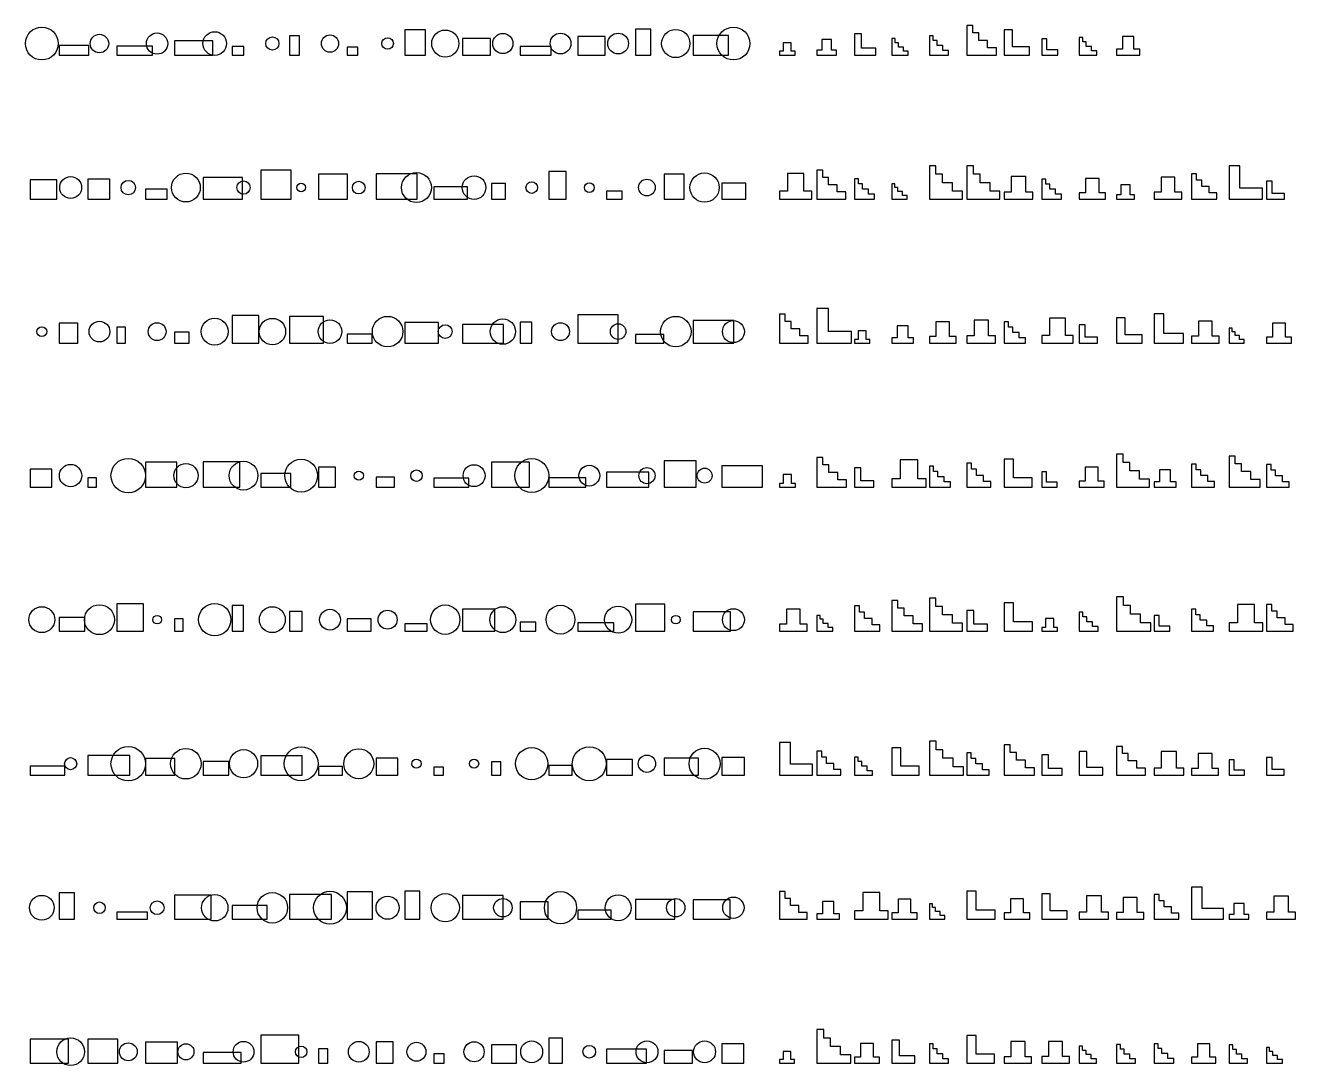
# Model space of a CAD drawing. Header units: metres. Extents: x -17 to 8939, y -8 to 4057.
# Drawn here: x -17 to 4391, y -8 to 3603 of the extents above; entities that cross this region are included whole.
import ezdxf

# ---------------------------------------------------------------- set-up
doc = ezdxf.new("R2010")
doc.units = ezdxf.units.M

msp = doc.modelspace()

# ---------------------------------------------------------------- linework, layer by layer
for points in [[(1300, 3500), (1372, 3500), (1372, 3588), (1300, 3588), (1300, 3500)], [(2100, 3500), (2153, 3500), (2153, 3590), (2100, 3590), (2100, 3500)], [(2860, 3500), (2934, 3500), (2934, 3524), (2884, 3524), (2884, 3574), (2860, 3574), (2860, 3500)], [(3250, 3500), (3353, 3500), (3353, 3525), (3322.1, 3525), (3322.1, 3551), (3291.2, 3551), (3291.2, 3577.2), (3270.6, 3577.2), (3270.6, 3603), (3250, 3603), (3250, 3500)], [(3380, 3500), (3468, 3500), (3468, 3529), (3409, 3529), (3409, 3588), (3380, 3588), (3380, 3500)], [(100, 3500), (203, 3500), (203, 3533), (100, 3533), (100, 3500)], [(300, 3500), (424, 3500), (424, 3531), (300, 3531), (300, 3500)], [(500, 3500), (634, 3500), (634, 3549), (500, 3549), (500, 3500)], [(700, 3500), (741, 3500), (741, 3530), (700, 3530), (700, 3500)], [(900, 3500), (934, 3500), (934, 3567), (900, 3567), (900, 3500)], [(1100, 3500), (1137, 3500), (1137, 3527), (1100, 3527), (1100, 3500)], [(1500, 3500), (1597, 3500), (1597, 3557), (1500, 3557), (1500, 3500)], [(1700, 3500), (1807, 3500), (1807, 3530), (1700, 3530), (1700, 3500)], [(1900, 3500), (1995, 3500), (1995, 3565), (1900, 3565), (1900, 3500)], [(2300, 3500), (2423, 3500), (2423, 3568), (2300, 3568), (2300, 3500)], [(2600, 3500), (2654, 3500), (2654, 3513), (2641, 3513), (2641, 3543), (2613, 3543), (2613, 3513), (2600, 3513), (2600, 3500)], [(2730, 3500), (2798, 3500), (2798, 3517), (2781, 3517), (2781, 3554), (2747, 3554), (2747, 3517), (2730, 3517), (2730, 3500)], [(2990, 3500), (3047, 3500), (3047, 3514), (3029.9, 3514), (3029.9, 3528), (3012.8, 3528), (3012.8, 3542.8), (3001.4, 3542.8), (3001.4, 3557), (2990, 3557), (2990, 3500)], [(3120, 3500), (3187, 3500), (3187, 3516), (3166.9, 3516), (3166.9, 3533), (3146.8, 3533), (3146.8, 3550.2), (3133.4, 3550.2), (3133.4, 3567), (3120, 3567), (3120, 3500)], [(3510, 3500), (3566, 3500), (3566, 3518), (3528, 3518), (3528, 3556), (3510, 3556), (3510, 3500)], [(3640, 3500), (3701, 3500), (3701, 3515), (3682.7, 3515), (3682.7, 3530), (3664.4, 3530), (3664.4, 3545.8), (3652.2, 3545.8), (3652.2, 3561), (3640, 3561), (3640, 3500)], [(3770, 3500), (3850, 3500), (3850, 3520), (3830, 3520), (3830, 3564), (3790, 3564), (3790, 3520), (3770, 3520), (3770, 3500)], [(800, 3000), (905, 3000), (905, 3100), (800, 3100), (800, 3000)], [(1000, 3000), (1101, 3000), (1101, 3086), (1000, 3086), (1000, 3000)], [(1200, 3000), (1342, 3000), (1342, 3088), (1200, 3088), (1200, 3000)], [(1800, 3000), (1860, 3000), (1860, 3096), (1800, 3096), (1800, 3000)], [(2200, 3000), (2269, 3000), (2269, 3087), (2200, 3087), (2200, 3000)], [(2600, 3000), (2712, 3000), (2712, 3028), (2684, 3028), (2684, 3089), (2628, 3089), (2628, 3028), (2600, 3028), (2600, 3000)], [(2730, 3000), (2830, 3000), (2830, 3025), (2800, 3025), (2800, 3050), (2770, 3050), (2770, 3075), (2750, 3075), (2750, 3100), (2730, 3100), (2730, 3000)], [(3120, 3000), (3235, 3000), (3235, 3028), (3200.5, 3028), (3200.5, 3057), (3166, 3057), (3166, 3086.2), (3143, 3086.2), (3143, 3115), (3120, 3115), (3120, 3000)], [(3250, 3000), (3365, 3000), (3365, 3028), (3330.5, 3028), (3330.5, 3057), (3296, 3057), (3296, 3086.2), (3273, 3086.2), (3273, 3115), (3250, 3115), (3250, 3000)], [(4030, 3000), (4118, 3000), (4118, 3022), (4091.6, 3022), (4091.6, 3044), (4065.2, 3044), (4065.2, 3066), (4047.6, 3066), (4047.6, 3088), (4030, 3088), (4030, 3000)], [(4160, 3000), (4276, 3000), (4276, 3038), (4198, 3038), (4198, 3116), (4160, 3116), (4160, 3000)], [(0, 3000), (92, 3000), (92, 3067), (0, 3067), (0, 3000)], [(200, 3000), (276, 3000), (276, 3069), (200, 3069), (200, 3000)], [(600, 3000), (736, 3000), (736, 3075), (600, 3075), (600, 3000)], [(1400, 3000), (1517, 3000), (1517, 3043), (1400, 3043), (1400, 3000)], [(1600, 3000), (1649, 3000), (1649, 3054), (1600, 3054), (1600, 3000)], [(2400, 3000), (2483, 3000), (2483, 3055), (2400, 3055), (2400, 3000)], [(2860, 3000), (2930, 3000), (2930, 3017), (2909, 3017), (2909, 3035), (2888, 3035), (2888, 3052.5), (2874, 3052.5), (2874, 3070), (2860, 3070), (2860, 3000)], [(2990, 3000), (3043, 3000), (3043, 3013), (3027.1, 3013), (3027.1, 3026), (3011.2, 3026), (3011.2, 3039.8), (3000.6, 3039.8), (3000.6, 3053), (2990, 3053), (2990, 3000)], [(3380, 3000), (3479, 3000), (3479, 3024), (3455, 3024), (3455, 3079), (3404, 3079), (3404, 3024), (3380, 3024), (3380, 3000)], [(3510, 3000), (3579, 3000), (3579, 3017), (3558.3, 3017), (3558.3, 3034), (3537.6, 3034), (3537.6, 3051.8), (3523.8, 3051.8), (3523.8, 3069), (3510, 3069), (3510, 3000)], [(3640, 3000), (3731, 3000), (3731, 3022), (3709, 3022), (3709, 3072), (3662, 3072), (3662, 3022), (3640, 3022), (3640, 3000)], [(3770, 3000), (3832, 3000), (3832, 3015), (3817, 3015), (3817, 3049), (3785, 3049), (3785, 3015), (3770, 3015), (3770, 3000)], [(3900, 3000), (3996, 3000), (3996, 3024), (3972, 3024), (3972, 3076), (3924, 3076), (3924, 3024), (3900, 3024), (3900, 3000)], [(4290, 3000), (4352, 3000), (4352, 3020), (4310, 3020), (4310, 3062), (4290, 3062), (4290, 3000)], [(400, 3000), (475, 3000), (475, 3034), (400, 3034), (400, 3000)], [(2000, 3000), (2054, 3000), (2054, 3027), (2000, 3027), (2000, 3000)], [(2730, 2500), (2850, 2500), (2850, 2540), (2770, 2540), (2770, 2620), (2730, 2620), (2730, 2500)], [(3900, 2500), (4002, 2500), (4002, 2534), (3934, 2534), (3934, 2602), (3900, 2602), (3900, 2500)], [(100, 2500), (165, 2500), (165, 2569), (100, 2569), (100, 2500)], [(700, 2500), (793, 2500), (793, 2596), (700, 2596), (700, 2500)], [(900, 2500), (1017, 2500), (1017, 2592), (900, 2592), (900, 2500)], [(1300, 2500), (1417, 2500), (1417, 2572), (1300, 2572), (1300, 2500)], [(1500, 2500), (1642, 2500), (1642, 2565), (1500, 2565), (1500, 2500)], [(1700, 2500), (1741, 2500), (1741, 2573), (1700, 2573), (1700, 2500)], [(1900, 2500), (2040, 2500), (2040, 2598), (1900, 2598), (1900, 2500)], [(2300, 2500), (2442, 2500), (2442, 2578), (2300, 2578), (2300, 2500)], [(2600, 2500), (2700, 2500), (2700, 2525), (2670, 2525), (2670, 2550), (2640, 2550), (2640, 2575), (2620, 2575), (2620, 2600), (2600, 2600), (2600, 2500)], [(2990, 2500), (3065, 2500), (3065, 2518), (3047, 2518), (3047, 2560), (3008, 2560), (3008, 2518), (2990, 2518), (2990, 2500)], [(3120, 2500), (3213, 2500), (3213, 2523), (3190, 2523), (3190, 2574), (3143, 2574), (3143, 2523), (3120, 2523), (3120, 2500)], [(3250, 2500), (3350, 2500), (3350, 2525), (3325, 2525), (3325, 2580), (3275, 2580), (3275, 2525), (3250, 2525), (3250, 2500)], [(3380, 2500), (3454, 2500), (3454, 2518), (3431.8, 2518), (3431.8, 2537), (3409.6, 2537), (3409.6, 2555.5), (3394.8, 2555.5), (3394.8, 2574), (3380, 2574), (3380, 2500)], [(3510, 2500), (3619, 2500), (3619, 2527), (3592, 2527), (3592, 2587), (3537, 2587), (3537, 2527), (3510, 2527), (3510, 2500)], [(3640, 2500), (3704, 2500), (3704, 2521), (3661, 2521), (3661, 2564), (3640, 2564), (3640, 2500)], [(3770, 2500), (3858, 2500), (3858, 2529), (3799, 2529), (3799, 2588), (3770, 2588), (3770, 2500)], [(4030, 2500), (4126, 2500), (4126, 2524), (4102, 2524), (4102, 2576), (4054, 2576), (4054, 2524), (4030, 2524), (4030, 2500)], [(4290, 2500), (4377, 2500), (4377, 2521), (4356, 2521), (4356, 2569), (4311, 2569), (4311, 2521), (4290, 2521), (4290, 2500)], [(300, 2500), (330, 2500), (330, 2556), (300, 2556), (300, 2500)], [(500, 2500), (551, 2500), (551, 2538), (500, 2538), (500, 2500)], [(1100, 2500), (1186, 2500), (1186, 2531), (1100, 2531), (1100, 2500)], [(2100, 2500), (2198, 2500), (2198, 2530), (2100, 2530), (2100, 2500)], [(2860, 2500), (2914, 2500), (2914, 2513), (2901, 2513), (2901, 2543), (2873, 2543), (2873, 2513), (2860, 2513), (2860, 2500)], [(4160, 2500), (4212, 2500), (4212, 2513), (4196.4, 2513), (4196.4, 2526), (4180.8, 2526), (4180.8, 2539), (4170.4, 2539), (4170.4, 2552), (4160, 2552), (4160, 2500)], [(400, 2000), (509, 2000), (509, 2087), (400, 2087), (400, 2000)], [(600, 2000), (727, 2000), (727, 2088), (600, 2088), (600, 2000)], [(1600, 2000), (1732, 2000), (1732, 2087), (1600, 2087), (1600, 2000)], [(2200, 2000), (2311, 2000), (2311, 2091), (2200, 2091), (2200, 2000)], [(2400, 2000), (2541, 2000), (2541, 2074), (2400, 2074), (2400, 2000)], [(2730, 2000), (2833, 2000), (2833, 2025), (2802.1, 2025), (2802.1, 2051), (2771.2, 2051), (2771.2, 2077.2), (2750.6, 2077.2), (2750.6, 2103), (2730, 2103), (2730, 2000)], [(2990, 2000), (3109, 2000), (3109, 2029), (3080, 2029), (3080, 2095), (3019, 2095), (3019, 2029), (2990, 2029), (2990, 2000)], [(3120, 2000), (3193, 2000), (3193, 2018), (3171.1, 2018), (3171.1, 2036), (3149.2, 2036), (3149.2, 2054.8), (3134.6, 2054.8), (3134.6, 2073), (3120, 2073), (3120, 2000)], [(3250, 2000), (3333, 2000), (3333, 2020), (3308.1, 2020), (3308.1, 2041), (3283.2, 2041), (3283.2, 2062.2), (3266.6, 2062.2), (3266.6, 2083), (3250, 2083), (3250, 2000)], [(3380, 2000), (3477, 2000), (3477, 2032), (3412, 2032), (3412, 2097), (3380, 2097), (3380, 2000)], [(3770, 2000), (3884, 2000), (3884, 2028), (3849.8, 2028), (3849.8, 2057), (3815.6, 2057), (3815.6, 2085.5), (3792.8, 2085.5), (3792.8, 2114), (3770, 2114), (3770, 2000)], [(4030, 2000), (4110, 2000), (4110, 2020), (4086, 2020), (4086, 2040), (4062, 2040), (4062, 2060), (4046, 2060), (4046, 2080), (4030, 2080), (4030, 2000)], [(4160, 2000), (4268, 2000), (4268, 2027), (4235.6, 2027), (4235.6, 2054), (4203.2, 2054), (4203.2, 2081), (4181.6, 2081), (4181.6, 2108), (4160, 2108), (4160, 2000)], [(4290, 2000), (4369, 2000), (4369, 2019), (4345.3, 2019), (4345.3, 2039), (4321.6, 2039), (4321.6, 2059.2), (4305.8, 2059.2), (4305.8, 2079), (4290, 2079), (4290, 2000)], [(0, 2000), (75, 2000), (75, 2062), (0, 2062), (0, 2000)], [(200, 2000), (230, 2000), (230, 2032), (200, 2032), (200, 2000)], [(800, 2000), (904, 2000), (904, 2048), (800, 2048), (800, 2000)], [(1000, 2000), (1059, 2000), (1059, 2069), (1000, 2069), (1000, 2000)], [(1200, 2000), (1264, 2000), (1264, 2035), (1200, 2035), (1200, 2000)], [(1400, 2000), (1522, 2000), (1522, 2031), (1400, 2031), (1400, 2000)], [(1800, 2000), (1928, 2000), (1928, 2032), (1800, 2032), (1800, 2000)], [(2000, 2000), (2147, 2000), (2147, 2052), (2000, 2052), (2000, 2000)], [(2600, 2000), (2655, 2000), (2655, 2013), (2642, 2013), (2642, 2044), (2613, 2044), (2613, 2013), (2600, 2013), (2600, 2000)], [(2860, 2000), (2927, 2000), (2927, 2022), (2882, 2022), (2882, 2067), (2860, 2067), (2860, 2000)], [(3510, 2000), (3563, 2000), (3563, 2017), (3527, 2017), (3527, 2053), (3510, 2053), (3510, 2000)], [(3640, 2000), (3727, 2000), (3727, 2021), (3706, 2021), (3706, 2069), (3661, 2069), (3661, 2021), (3640, 2021), (3640, 2000)], [(3900, 2000), (3976, 2000), (3976, 2019), (3957, 2019), (3957, 2060), (3919, 2060), (3919, 2019), (3900, 2019), (3900, 2000)], [(300, 1500), (393, 1500), (393, 1595), (300, 1595), (300, 1500)], [(700, 1500), (740, 1500), (740, 1589), (700, 1589), (700, 1500)], [(2100, 1500), (2202, 1500), (2202, 1594), (2100, 1594), (2100, 1500)], [(2860, 1500), (2948, 1500), (2948, 1522), (2921.6, 1522), (2921.6, 1544), (2895.2, 1544), (2895.2, 1566), (2877.6, 1566), (2877.6, 1588), (2860, 1588), (2860, 1500)], [(2990, 1500), (3096, 1500), (3096, 1526), (3064.2, 1526), (3064.2, 1553), (3032.4, 1553), (3032.4, 1579.5), (3011.2, 1579.5), (3011.2, 1606), (2990, 1606), (2990, 1500)], [(3120, 1500), (3235, 1500), (3235, 1528), (3200.5, 1528), (3200.5, 1557), (3166, 1557), (3166, 1586.2), (3143, 1586.2), (3143, 1615), (3120, 1615), (3120, 1500)], [(3380, 1500), (3478, 1500), (3478, 1532), (3412, 1532), (3412, 1598), (3380, 1598), (3380, 1500)], [(3770, 1500), (3889, 1500), (3889, 1529), (3853.3, 1529), (3853.3, 1559), (3817.6, 1559), (3817.6, 1589.2), (3793.8, 1589.2), (3793.8, 1619), (3770, 1619), (3770, 1500)], [(4160, 1500), (4277, 1500), (4277, 1529), (4248, 1529), (4248, 1593), (4189, 1593), (4189, 1529), (4160, 1529), (4160, 1500)], [(4290, 1500), (4383, 1500), (4383, 1523), (4355.1, 1523), (4355.1, 1546), (4327.2, 1546), (4327.2, 1569.8), (4308.6, 1569.8), (4308.6, 1593), (4290, 1593), (4290, 1500)], [(100, 1500), (189, 1500), (189, 1547), (100, 1547), (100, 1500)], [(500, 1500), (530, 1500), (530, 1543), (500, 1543), (500, 1500)], [(900, 1500), (944, 1500), (944, 1568), (900, 1568), (900, 1500)], [(1100, 1500), (1183, 1500), (1183, 1543), (1100, 1543), (1100, 1500)], [(1500, 1500), (1612, 1500), (1612, 1576), (1500, 1576), (1500, 1500)], [(2300, 1500), (2430, 1500), (2430, 1567), (2300, 1567), (2300, 1500)], [(2600, 1500), (2696, 1500), (2696, 1524), (2672, 1524), (2672, 1576), (2624, 1576), (2624, 1524), (2600, 1524), (2600, 1500)], [(2730, 1500), (2785, 1500), (2785, 1513), (2768.5, 1513), (2768.5, 1527), (2752, 1527), (2752, 1541.2), (2741, 1541.2), (2741, 1555), (2730, 1555), (2730, 1500)], [(3250, 1500), (3322, 1500), (3322, 1524), (3274, 1524), (3274, 1572), (3250, 1572), (3250, 1500)], [(3510, 1500), (3565, 1500), (3565, 1513), (3552, 1513), (3552, 1544), (3523, 1544), (3523, 1513), (3510, 1513), (3510, 1500)], [(3640, 1500), (3706, 1500), (3706, 1516), (3686.2, 1516), (3686.2, 1533), (3666.4, 1533), (3666.4, 1549.5), (3653.2, 1549.5), (3653.2, 1566), (3640, 1566), (3640, 1500)], [(3900, 1500), (3954, 1500), (3954, 1518), (3918, 1518), (3918, 1554), (3900, 1554), (3900, 1500)], [(4030, 1500), (4106, 1500), (4106, 1519), (4083.2, 1519), (4083.2, 1538), (4060.4, 1538), (4060.4, 1557), (4045.2, 1557), (4045.2, 1576), (4030, 1576), (4030, 1500)], [(1300, 1500), (1377, 1500), (1377, 1526), (1300, 1526), (1300, 1500)], [(1700, 1500), (1754, 1500), (1754, 1531), (1700, 1531), (1700, 1500)], [(1900, 1500), (2025, 1500), (2025, 1529), (1900, 1529), (1900, 1500)], [(2600, 1000), (2714, 1000), (2714, 1038), (2638, 1038), (2638, 1114), (2600, 1114), (2600, 1000)], [(3120, 1000), (3238, 1000), (3238, 1029), (3202.6, 1029), (3202.6, 1059), (3167.2, 1059), (3167.2, 1088.5), (3143.6, 1088.5), (3143.6, 1118), (3120, 1118), (3120, 1000)], [(3380, 1000), (3485, 1000), (3485, 1026), (3453.5, 1026), (3453.5, 1052), (3422, 1052), (3422, 1078.8), (3401, 1078.8), (3401, 1105), (3380, 1105), (3380, 1000)], [(200, 1000), (345, 1000), (345, 1069), (200, 1069), (200, 1000)], [(400, 1000), (501, 1000), (501, 1058), (400, 1058), (400, 1000)], [(800, 1000), (943, 1000), (943, 1067), (800, 1067), (800, 1000)], [(1200, 1000), (1276, 1000), (1276, 1059), (1200, 1059), (1200, 1000)], [(2200, 1000), (2319, 1000), (2319, 1059), (2200, 1059), (2200, 1000)], [(2400, 1000), (2479, 1000), (2479, 1061), (2400, 1061), (2400, 1000)], [(2730, 1000), (2813, 1000), (2813, 1020), (2788.1, 1020), (2788.1, 1041), (2763.2, 1041), (2763.2, 1062.2), (2746.6, 1062.2), (2746.6, 1083), (2730, 1083), (2730, 1000)], [(2860, 1000), (2923, 1000), (2923, 1015), (2904.1, 1015), (2904.1, 1031), (2885.2, 1031), (2885.2, 1047.2), (2872.6, 1047.2), (2872.6, 1063), (2860, 1063), (2860, 1000)], [(2990, 1000), (3085, 1000), (3085, 1031), (3021, 1031), (3021, 1095), (2990, 1095), (2990, 1000)], [(3250, 1000), (3328, 1000), (3328, 1019), (3304.6, 1019), (3304.6, 1039), (3281.2, 1039), (3281.2, 1058.5), (3265.6, 1058.5), (3265.6, 1078), (3250, 1078), (3250, 1000)], [(3510, 1000), (3581, 1000), (3581, 1023), (3533, 1023), (3533, 1071), (3510, 1071), (3510, 1000)], [(3640, 1000), (3722, 1000), (3722, 1027), (3667, 1027), (3667, 1082), (3640, 1082), (3640, 1000)], [(3770, 1000), (3870, 1000), (3870, 1025), (3840, 1025), (3840, 1050), (3810, 1050), (3810, 1075), (3790, 1075), (3790, 1100), (3770, 1100), (3770, 1000)], [(3900, 1000), (4003, 1000), (4003, 1025), (3978, 1025), (3978, 1082), (3925, 1082), (3925, 1025), (3900, 1025), (3900, 1000)], [(4030, 1000), (4124, 1000), (4124, 1023), (4101, 1023), (4101, 1075), (4053, 1075), (4053, 1023), (4030, 1023), (4030, 1000)], [(4290, 1000), (4351, 1000), (4351, 1020), (4310, 1020), (4310, 1061), (4290, 1061), (4290, 1000)], [(0, 1000), (120, 1000), (120, 1032), (0, 1032), (0, 1000)], [(600, 1000), (689, 1000), (689, 1048), (600, 1048), (600, 1000)], [(1000, 1000), (1083, 1000), (1083, 1030), (1000, 1030), (1000, 1000)], [(1400, 1000), (1434, 1000), (1434, 1028), (1400, 1028), (1400, 1000)], [(1600, 1000), (1633, 1000), (1633, 1047), (1600, 1047), (1600, 1000)], [(1800, 1000), (1880, 1000), (1880, 1034), (1800, 1034), (1800, 1000)], [(2000, 1000), (2090, 1000), (2090, 1055), (2000, 1055), (2000, 1000)], [(4160, 1000), (4214, 1000), (4214, 1018), (4178, 1018), (4178, 1054), (4160, 1054), (4160, 1000)], [(100, 500), (153, 500), (153, 592), (100, 592), (100, 500)], [(500, 500), (628, 500), (628, 584), (500, 584), (500, 500)], [(900, 500), (1045, 500), (1045, 586), (900, 586), (900, 500)], [(1100, 500), (1187, 500), (1187, 595), (1100, 595), (1100, 500)], [(1300, 500), (1352, 500), (1352, 598), (1300, 598), (1300, 500)], [(1500, 500), (1641, 500), (1641, 582), (1500, 582), (1500, 500)], [(2600, 500), (2696, 500), (2696, 524), (2667.2, 524), (2667.2, 548), (2638.4, 548), (2638.4, 572), (2619.2, 572), (2619.2, 596), (2600, 596), (2600, 500)], [(2860, 500), (2977, 500), (2977, 529), (2948, 529), (2948, 593), (2889, 593), (2889, 529), (2860, 529), (2860, 500)], [(3250, 500), (3348, 500), (3348, 532), (3282, 532), (3282, 598), (3250, 598), (3250, 500)], [(3510, 500), (3598, 500), (3598, 529), (3539, 529), (3539, 588), (3510, 588), (3510, 500)], [(3640, 500), (3742, 500), (3742, 525), (3717, 525), (3717, 581), (3665, 581), (3665, 525), (3640, 525), (3640, 500)], [(3770, 500), (3864, 500), (3864, 523), (3841, 523), (3841, 575), (3793, 575), (3793, 523), (3770, 523), (3770, 500)], [(3900, 500), (3986, 500), (3986, 521), (3960.2, 521), (3960.2, 543), (3934.4, 543), (3934.4, 564.5), (3917.2, 564.5), (3917.2, 586), (3900, 586), (3900, 500)], [(4030, 500), (4141, 500), (4141, 537), (4067, 537), (4067, 611), (4030, 611), (4030, 500)], [(4290, 500), (4391, 500), (4391, 525), (4366, 525), (4366, 580), (4315, 580), (4315, 525), (4290, 525), (4290, 500)], [(700, 500), (822, 500), (822, 548), (700, 548), (700, 500)], [(1700, 500), (1797, 500), (1797, 560), (1700, 560), (1700, 500)], [(1900, 500), (2016, 500), (2016, 532), (1900, 532), (1900, 500)], [(2100, 500), (2237, 500), (2237, 569), (2100, 569), (2100, 500)], [(2300, 500), (2429, 500), (2429, 568), (2300, 568), (2300, 500)], [(2730, 500), (2808, 500), (2808, 519), (2789, 519), (2789, 562), (2749, 562), (2749, 519), (2730, 519), (2730, 500)], [(2990, 500), (3078, 500), (3078, 522), (3056, 522), (3056, 570), (3012, 570), (3012, 522), (2990, 522), (2990, 500)], [(3120, 500), (3174, 500), (3174, 513), (3157.8, 513), (3157.8, 527), (3141.6, 527), (3141.6, 540.5), (3130.8, 540.5), (3130.8, 554), (3120, 554), (3120, 500)], [(3380, 500), (3469, 500), (3469, 522), (3447, 522), (3447, 571), (3402, 571), (3402, 522), (3380, 522), (3380, 500)], [(4160, 500), (4229, 500), (4229, 517), (4212, 517), (4212, 555), (4177, 555), (4177, 517), (4160, 517), (4160, 500)], [(300, 500), (407, 500), (407, 525), (300, 525), (300, 500)], [(800, 0), (932, 0), (932, 98), (800, 98), (800, 0)], [(2730, 0), (2847, 0), (2847, 29), (2811.9, 29), (2811.9, 58), (2776.8, 58), (2776.8, 87.8), (2753.4, 87.8), (2753.4, 117), (2730, 117), (2730, 0)], [(3250, 0), (3346, 0), (3346, 32), (3282, 32), (3282, 96), (3250, 96), (3250, 0)], [(0, 0), (132, 0), (132, 84), (0, 84), (0, 0)], [(200, 0), (304, 0), (304, 84), (200, 84), (200, 0)], [(400, 0), (511, 0), (511, 73), (400, 73), (400, 0)], [(1000, 0), (1032, 0), (1032, 50), (1000, 50), (1000, 0)], [(1200, 0), (1259, 0), (1259, 75), (1200, 75), (1200, 0)], [(1600, 0), (1687, 0), (1687, 64), (1600, 64), (1600, 0)], [(1800, 0), (1847, 0), (1847, 87), (1800, 87), (1800, 0)], [(2000, 0), (2138, 0), (2138, 49), (2000, 49), (2000, 0)], [(2200, 0), (2298, 0), (2298, 45), (2200, 45), (2200, 0)], [(2400, 0), (2476, 0), (2476, 67), (2400, 67), (2400, 0)], [(2860, 0), (2947, 0), (2947, 21), (2926, 21), (2926, 69), (2881, 69), (2881, 21), (2860, 21), (2860, 0)], [(2990, 0), (3070, 0), (3070, 26), (3016, 26), (3016, 80), (2990, 80), (2990, 0)], [(3120, 0), (3187, 0), (3187, 16), (3166.9, 16), (3166.9, 33), (3146.8, 33), (3146.8, 50.2), (3133.4, 50.2), (3133.4, 67), (3120, 67), (3120, 0)], [(3380, 0), (3475, 0), (3475, 23), (3452, 23), (3452, 76), (3403, 76), (3403, 23), (3380, 23), (3380, 0)], [(3510, 0), (3606, 0), (3606, 24), (3582, 24), (3582, 76), (3534, 76), (3534, 24), (3510, 24), (3510, 0)], [(3640, 0), (3700, 0), (3700, 15), (3682, 15), (3682, 30), (3664, 30), (3664, 45), (3652, 45), (3652, 60), (3640, 60), (3640, 0)], [(3770, 0), (3835, 0), (3835, 16), (3815.5, 16), (3815.5, 32), (3796, 32), (3796, 48.8), (3783, 48.8), (3783, 65), (3770, 65), (3770, 0)], [(3900, 0), (3968, 0), (3968, 17), (3947.6, 17), (3947.6, 34), (3927.2, 34), (3927.2, 51), (3913.6, 51), (3913.6, 68), (3900, 68), (3900, 0)], [(4030, 0), (4114, 0), (4114, 21), (4093, 21), (4093, 67), (4051, 67), (4051, 21), (4030, 21), (4030, 0)], [(4160, 0), (4224, 0), (4224, 16), (4204.8, 16), (4204.8, 32), (4185.6, 32), (4185.6, 48), (4172.8, 48), (4172.8, 64), (4160, 64), (4160, 0)], [(4290, 0), (4345, 0), (4345, 13), (4328.5, 13), (4328.5, 27), (4312, 27), (4312, 41.2), (4301, 41.2), (4301, 55), (4290, 55), (4290, 0)], [(600, 0), (732, 0), (732, 38), (600, 38), (600, 0)], [(1400, 0), (1436, 0), (1436, 33), (1400, 33), (1400, 0)], [(2600, 0), (2652, 0), (2652, 13), (2639, 13), (2639, 41), (2613, 41), (2613, 13), (2600, 13), (2600, 0)]]:
    msp.add_lwpolyline(points)
for centre, radius in [((40, 3540), 57), ((240, 3540), 32), ((440, 3540), 37), ((640, 3540), 41), ((1440, 3540), 47), ((1640, 3540), 35), ((1840, 3540), 36), ((2040, 3540), 36), ((2240, 3540), 49), ((2440, 3540), 57), ((840, 3540), 23), ((1040, 3540), 30), ((1240, 3540), 20), ((540, 3040), 50), ((1340, 3040), 52), ((2340, 3040), 51), ((140, 3040), 38), ((340, 3040), 25), ((740, 3040), 23), ((940, 3040), 15), ((1140, 3040), 22), ((1540, 3040), 41), ((1740, 3040), 20), ((1940, 3040), 17), ((2140, 3040), 29), ((40, 2540), 17), ((240, 2540), 36), ((440, 2540), 31), ((640, 2540), 47), ((840, 2540), 46), ((1040, 2540), 41), ((1240, 2540), 53), ((1440, 2540), 24), ((1640, 2540), 44), ((1840, 2540), 31), ((2040, 2540), 27), ((2240, 2540), 53), ((2440, 2540), 38), ((140, 2040), 39), ((340, 2040), 60), ((540, 2040), 42), ((740, 2040), 50), ((940, 2040), 57), ((1540, 2040), 38), ((1740, 2040), 59), ((1940, 2040), 36), ((1140, 2040), 16), ((1340, 2040), 20), ((2140, 2040), 28), ((2340, 2040), 26), ((240, 1540), 52), ((640, 1540), 56), ((1440, 1540), 51), ((1840, 1540), 50), ((2040, 1540), 47), ((40, 1540), 45), ((440, 1540), 15), ((840, 1540), 45), ((1040, 1540), 36), ((1240, 1540), 33), ((1640, 1540), 45), ((2240, 1540), 15), ((2440, 1540), 38), ((140, 1040), 21), ((340, 1040), 60), ((540, 1040), 53), ((740, 1040), 49), ((940, 1040), 59), ((1140, 1040), 52), ((1740, 1040), 56), ((1940, 1040), 59), ((2140, 1040), 30), ((2340, 1040), 54), ((1340, 1040), 16), ((1540, 1040), 16), ((40, 540), 43), ((640, 540), 46), ((840, 540), 53), ((1040, 540), 57), ((1240, 540), 40), ((1440, 540), 49), ((1840, 540), 56), ((2040, 540), 45), ((2440, 540), 37), ((240, 540), 20), ((440, 540), 24), ((1640, 540), 32), ((2240, 540), 32), ((140, 40), 48), ((340, 40), 31), ((540, 40), 28), ((740, 40), 36), ((940, 40), 20), ((1140, 40), 36), ((1340, 40), 33), ((1540, 40), 35), ((1740, 40), 38), ((1940, 40), 22), ((2140, 40), 38), ((2340, 40), 38)]:
    msp.add_circle(centre, radius)

doc.saveas('drawing.dxf')
